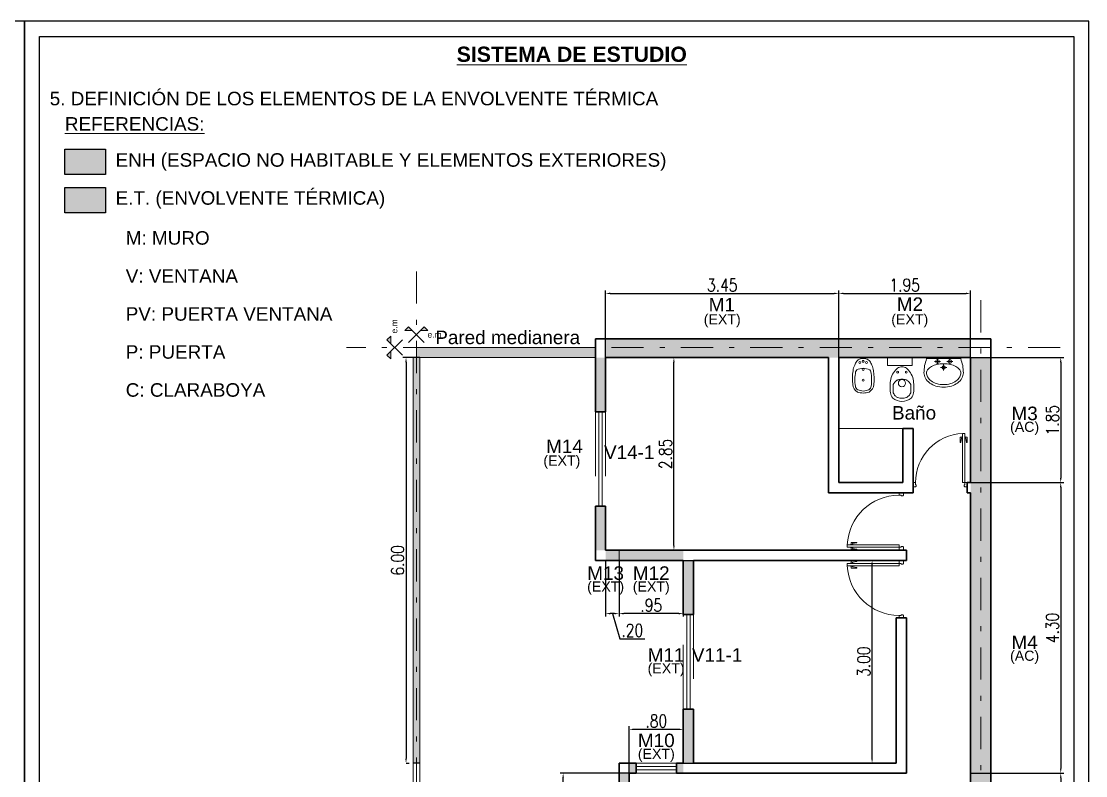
# Model space of a CAD drawing. Header units: millimetres. Extents: x 2761 to 3221, y 1635 to 1962.
# Drawn here: x 2967.72 to 2988.72, y 1876.99 to 1891.87 of the extents above; entities that cross this region are included whole.
import ezdxf
from ezdxf.enums import TextEntityAlignment as Align

# ---------------------------------------------------------------- set-up
doc = ezdxf.new("R2010")
doc.units = ezdxf.units.MM
for name, pattern in [('DASHDOT', [25.4, 12.7, -6.35, 0, -6.35]), ('DASHED', [19.05, 12.7, -6.35]), ('DASHED2', [9.525, 6.35, -3.175])]:
    doc.linetypes.add(name, pattern=pattern)
doc.layers.get('Defpoints').update_dxf_attribs({"lineweight": 5})
for name, color, linetype, lineweight in [('Aberturas', 239, 'Continuous', 18), ('Artefacctos', 249, 'Continuous', 20), ('Cotas', 8, 'Continuous', 15), ('Detalles', 3, 'Continuous', 15), ('Ejes', 3, 'DASHDOT', 13), ('Muros', 6, 'Continuous', 50), ('Muros de la envolvente térmica', 5, 'Continuous', 15), ('Textos', 3, 'Continuous', 9)]:
    doc.layers.add(name, color=color, linetype=linetype, lineweight=lineweight)
doc.layers.add('Espacios No Habitables', color=7, linetype='Continuous', lineweight=15, true_color=0xb4a7d6)
doc.layers.add('No View', color=70, linetype='Continuous', plot=False)
doc.styles.add('cotas', font='romans.shx', dxfattribs={"width": 0.8})
doc.styles.add('ROMANS', font='romans', dxfattribs={"width": 0.8})
doc.styles.get("Standard").update_dxf_attribs({"font": 'arial.ttf'})
doc.dimstyles.new('Esc 1-75', dxfattribs={"dimtxt": 0.25, "dimasz": 0.09, "dimexe": 0.06, "dimexo": 0, "dimgap": 0.04, "dimtad": 1, "dimlfac": 0.75, "dimzin": 4, "dimdsep": 46, "dimtxsty": 'cotas', "dimcen": 2.5, "dimclrd": 7, "dimclre": 7, "dimclrt": 256, "dimaunit": 1, "dimadec": 0, "dimazin": 0, "dimtfac": 1, "dimtmove": 1, "dimatfit": 3, "dimfxl": 0.06, "dimarcsym": 0})
picture_1 = doc.add_image_def('image1.png', size_in_pixel=(356, 237))

# ---------------------------------------------------------------- blocks, each defined once
blk = doc.blocks.new('Rotulo-PRONEV')
at = {"ltscale": 4}
for p, q in [((14.857, 1.299), (8.644, 1.299)), ((14.857, 0.801), (8.644, 0.801))]:
    blk.add_line(p, q, dxfattribs=at)
for points in [[(20.701, 2.099), (0.299, 2.099), (0.299, 29.398), (20.701, 29.398)], [(0.299, 1.797), (5.789, 1.797), (5.789, 0.294), (0.299, 0.294)], [(14.857, 0.296), (8.644, 0.296), (8.644, 1.8), (14.857, 1.8)], [(20.701, 1.8), (15.156, 1.8), (15.156, 0.296), (20.701, 0.296)]]:
    blk.add_lwpolyline(points, close=True, dxfattribs=at)
at = {"layer": 'No View'}
blk.add_line((9.444, 0.801), (9.444, 0.296), dxfattribs=at)
for points in [[(0, 0), (21, 0), (21, 29.7), (0, 29.7)], [(6.088, 1.793), (8.345, 1.793), (8.345, 0.298), (6.088, 0.298)]]:
    blk.add_lwpolyline(points, close=True, dxfattribs=at)
at = {"lineweight": 0, "insert": (0.685, 1.503), "char_height": 0.1803, "width": 5.63699, "attachment_point": 1, "line_spacing_factor": 0.999934}
blk.add_mtext('{\\fArial Narrow|b0|i0|c0|p34;\\H1.66667x;PRONEV\\P\\H0.6x;PROGRAMA DE ETIQUETADO DE VIVIENDAS \\P\\H0.66667x;CURSO DE ETIQUETADORES DE VIVIENDA}', dxfattribs=at)
at = {"lineweight": 0, "line_spacing_factor": 0.999934}
for s, insert, char_height, attachment_point in [('{\\fArial Narrow|b0|i0|c0|p34;PROTOTIPO:}', (8.844, 1.55), 0.1202, 4), ('{\\fArial Narrow|b0|i0|c0|p34;Caso Base}', (9.744, 1.55), 0.1202, 4), ('{\\fArial Narrow|b0|i0|c0|p34;NOMBRE | APELLIDO:}', (15.342, 1.599), 0.1202, 1), ('{\\fArial Narrow|b0|i0|c0|p34;CODIGO PROTOTIPO}:', (8.844, 1.048), 0.1202, 4), ('{\\fArial Narrow|b0|i0|c0|p34;PRT000033767}', (10.344, 1.05), 0.1202, 4), ('{\\fArial Narrow|b0|i0|c0|p34;ALESSANDRO KLEIN VOGT}', (17.929, 1.048), 0.35, 5), ('{\\fArial Narrow|b0|i0|c0|p34;PLANO}:', (8.844, 0.55), 0.1202, 4)]:
    blk.add_mtext(s, dxfattribs=dict(at, insert=insert, char_height=char_height, attachment_point=attachment_point))
image = blk.add_image(picture_1, insert=(6.088, 0.298), size_in_units=(2.257, 1.502))
image.dxf.flags = 7
blk = doc.blocks.new('Bidet')
at = {"color": 0, "linetype": 'ByBlock'}
blk.add_lwpolyline([(0.097, 0.628, -0.262722), (0.176, 0.5, -0.061431), (0.171, 0.274, -0.073837), (0.143, 0.178, -0.02136), (0.11, 0.116, -0.217458), (0.046, 0.075, -0.067695), (0, 0.071, -0.067639), (-0.045, 0.075, -0.190009), (-0.109, 0.116, -0.02136), (-0.143, 0.178, -0.069685), (-0.171, 0.274, -0.061431), (-0.176, 0.5, -0.262722), (-0.097, 0.628, -0.09682), (0, 0.645, -0.096471), (0.097, 0.628)], format="xyb", close=True, dxfattribs=at)
for points in [[(-0.127, 0.29, -0.084724), (-0.132, 0.53, -0.252864), (-0.091, 0.589, -0.103412), (0, 0.612, -0.103412)], [(0.127, 0.29, 0.084724), (0.132, 0.53, 0.252864), (0.091, 0.589, 0.103412), (0.001, 0.612, 0.103412)], [(0, 0.231, -0.087783), (-0.109, 0.258, -0.148188), (-0.127, 0.29, -0.09678)], [(0.001, 0.231, 0.087783), (0.109, 0.258, 0.148188), (0.127, 0.29, 0.09678)]]:
    blk.add_lwpolyline(points, format="xyb", dxfattribs=at)
for centre, radius in [((0, 0.431), 0.0166), ((0, 0.253), 0.0171), ((-0.056, 0.137), 0.0166), ((0, 0.116), 0.0166), ((0.056, 0.137), 0.0166)]:
    blk.add_circle(centre, radius, dxfattribs=at)
blk = doc.blocks.new('Inodoro')
at = {"color": 0, "linetype": 'ByBlock'}
blk.add_lwpolyline([(0, 0.585, 0.193023), (-0.137, 0.535, 0.145572), (-0.172, 0.456, 0.077711), (-0.165, 0.255, 0.087544), (-0.125, 0.161, 0.055228), (-0.065, 0.091, 0.090627), (0, 0.072, 0.091051), (0.065, 0.091, 0.055228), (0.126, 0.161, 0.087544), (0.165, 0.255, 0.077711), (0.172, 0.456, 0.145572), (0.137, 0.535, 0.193023), (0, 0.585, 61.25604)], format="xyb", close=True, dxfattribs=at)
for points in [[(-0.015, 0.536), (-0.033, 0.535, 0.028747), (-0.061, 0.527, 0.052421), (-0.075, 0.521, 0.050041), (-0.092, 0.508, 0.040538), (-0.109, 0.49, 0.036304), (-0.125, 0.468, 0.08346), (-0.129, 0.457, 0.024812), (-0.13, 0.446, 0.009631), (-0.132, 0.42, 0.014344), (-0.133, 0.411, 0.009208), (-0.132, 0.396)], [(0.015, 0.536), (0.033, 0.535, -0.028747), (0.061, 0.527, -0.052421), (0.075, 0.521, -0.050041), (0.092, 0.508, -0.040538), (0.109, 0.49, -0.036304), (0.124, 0.468, -0.08346), (0.129, 0.457, -0.024812), (0.13, 0.446, -0.009631), (0.132, 0.42, -0.014344), (0.132, 0.411, -0.009208), (0.132, 0.396)], [(-0.015, 0.256), (-0.033, 0.258, -0.028747), (-0.061, 0.265, -0.052421), (-0.075, 0.272, -0.050041), (-0.092, 0.284, -0.040538), (-0.109, 0.303, -0.036304), (-0.125, 0.325, -0.08346), (-0.129, 0.336, -0.024812), (-0.13, 0.346, -0.009631), (-0.132, 0.373, -0.014344), (-0.133, 0.382, -0.009208), (-0.132, 0.396)], [(0.015, 0.256), (0.033, 0.258, 0.028747), (0.061, 0.265, 0.052421), (0.075, 0.272, 0.050041), (0.092, 0.284, 0.040538), (0.109, 0.303, 0.036304), (0.124, 0.325, 0.08346), (0.129, 0.336, 0.024812), (0.13, 0.346, 0.009631), (0.132, 0.373, 0.014344), (0.132, 0.382, 0.009208), (0.132, 0.396)]]:
    blk.add_lwpolyline(points, format="xyb", dxfattribs=at)
for points in [[(-0.015, 0.536), (0, 0.536)], [(0.015, 0.536), (0, 0.536)], [(-0.015, 0.256), (0, 0.256)], [(0.015, 0.256), (0, 0.256)]]:
    blk.add_lwpolyline(points, dxfattribs=at)
for centre, radius in [((0, 0.314), 0.0535), ((-0.064, 0.152), 0.0141), ((0.064, 0.152), 0.0141)]:
    blk.add_circle(centre, radius, dxfattribs=at)
at = {"color": 0, "linetype": 'ByBlock', "style": 'ROMANS', "flags": 1}
blk.add_attdef('NOMENCLATURA', text='', height=0.08, dxfattribs=at).set_placement((0.017, 0.438), align=Align.MIDDLE)
blk = doc.blocks.new('Lav1')
at = {"color": 0, "linetype": 'ByBlock'}
for p, q in [((-0.098, 0.005), (-0.098, -0.092)), ((0.098, 0.005), (0.098, -0.092)), ((-0.146, -0.044), (-0.049, -0.044)), ((-0.048, -0.14), (0.048, -0.14)), ((0, -0.092), (0, -0.189)), ((0.049, -0.044), (0.146, -0.044))]:
    blk.add_line(p, q, dxfattribs=at)
for points in [[(0.268, 0, -0.093113), (0.31, -0.225, -0.130379), (0.288, -0.307, -0.106492), (0.219, -0.384, -0.084146), (0.123, -0.432, -0.073141), (0, -0.45, -0.073141), (-0.123, -0.432, -0.084146), (-0.219, -0.384, -0.106492), (-0.288, -0.307, -0.130379), (-0.31, -0.225, -0.093113), (-0.268, 0)], [(-0.27, -0.225, -0.165741), (-0.253, -0.175, -0.105633), (-0.191, -0.122, -0.068595), (-0.109, -0.092, -0.054776), (0, -0.08, -0.054776), (0.109, -0.092, -0.068595), (0.191, -0.122, -0.105633), (0.253, -0.175, -0.165741), (0.27, -0.225, -0.130379), (0.253, -0.287, -0.106492), (0.196, -0.352, -0.084146), (0.111, -0.394, -0.073141), (0, -0.41, -0.073141), (-0.111, -0.394, -0.084146), (-0.196, -0.352, -0.106492), (-0.253, -0.287, -0.130379)]]:
    blk.add_lwpolyline(points, format="xyb", close=True, dxfattribs=at)
for centre, radius in [((-0.098, -0.044), 0.03), ((0, -0.14), 0.028), ((0, -0.14), 0.014), ((0.098, -0.044), 0.03)]:
    blk.add_circle(centre, radius, dxfattribs=at)
blk = doc.blocks.new('P82i')
at = {"color": 0, "linetype": 'ByBlock'}
for points in [[(0.076, 0.89), (0.041, 0.89), (0.041, 0.07), (0.076, 0.07)], [(0, 0.07), (0.041, 0.07), (0.041, 0.035), (0.051, 0.035), (0.051, 0.01), (0.041, 0), (0, 0)], [(0.9, 0), (0.861, 0), (0.851, 0.01), (0.851, 0.035), (0.861, 0.035), (0.861, 0.07), (0.9, 0.07)]]:
    blk.add_lwpolyline(points, close=True, dxfattribs=at)
for points in [[(0.036, 0.828), (0.011, 0.828, 0.414214), (0.001, 0.818), (0.001, 0.738), (0.011, 0.738), (0.021, 0.808), (0.036, 0.808)], [(0.081, 0.828), (0.106, 0.828, -0.414214), (0.116, 0.818), (0.116, 0.738), (0.106, 0.738), (0.096, 0.808), (0.081, 0.808)]]:
    blk.add_lwpolyline(points, format="xyb", dxfattribs=at)
for points in [[(0.041, 0.798), (0.036, 0.798), (0.036, 0.838), (0.041, 0.838)], [(0.076, 0.838), (0.081, 0.838), (0.081, 0.798), (0.076, 0.798)]]:
    blk.add_lwpolyline(points, dxfattribs=at)
blk.add_arc((0.041, 0.07), 0.82, 360, 87.5537, dxfattribs=at)
blk = doc.blocks.new('*D209')
at = {"layer": 'Cotas', "color": 7, "lineweight": -2, "transparency": 16777216}
for p, q in [((2986.45, 1885.235), (2988.289, 1885.235)), ((2988.229, 1885.145), (2988.229, 1882.858)), ((2986.45, 1882.768), (2988.289, 1882.768))]:
    blk.add_line(p, q, dxfattribs=at)
at = {"layer": 'Cotas', "color": 7, "transparency": 16777216}
for points in [[(2988.214, 1885.145), (2988.244, 1885.145), (2988.229, 1885.235)], [(2988.214, 1882.858), (2988.244, 1882.858), (2988.229, 1882.768)]]:
    blk.add_solid(points, dxfattribs=at)
at = {"layer": 'Defpoints', "color": 0, "transparency": 16777216}
for p in [(2986.45, 1885.235), (2986.45, 1882.768), (2988.229, 1882.768)]:
    blk.add_point(p, dxfattribs=at)
at = {"layer": 'Cotas', "transparency": 16777216, "insert": (2988.064, 1884.001), "char_height": 0.25, "attachment_point": 5, "rotation": 90, "style": 'cotas'}
blk.add_mtext('1.85', dxfattribs=at)
blk = doc.blocks.new('*D210')
at = {"layer": 'Cotas', "color": 7, "lineweight": -2, "transparency": 16777216}
for p, q in [((2986.45, 1882.768), (2988.289, 1882.768)), ((2988.229, 1882.678), (2988.229, 1877.125)), ((2986.45, 1877.035), (2988.289, 1877.035))]:
    blk.add_line(p, q, dxfattribs=at)
at = {"layer": 'Cotas', "color": 7, "transparency": 16777216}
for points in [[(2988.214, 1882.678), (2988.244, 1882.678), (2988.229, 1882.768)], [(2988.214, 1877.125), (2988.244, 1877.125), (2988.229, 1877.035)]]:
    blk.add_solid(points, dxfattribs=at)
at = {"layer": 'Defpoints', "color": 0, "transparency": 16777216}
for p in [(2986.45, 1882.768), (2986.45, 1877.035), (2988.229, 1877.035)]:
    blk.add_point(p, dxfattribs=at)
at = {"layer": 'Cotas', "transparency": 16777216, "insert": (2988.064, 1879.901), "char_height": 0.25, "attachment_point": 5, "rotation": 90, "style": 'cotas'}
blk.add_mtext('4.30', dxfattribs=at)
blk = doc.blocks.new('*D211')
at = {"layer": 'Cotas', "color": 7, "lineweight": -2, "transparency": 16777216}
for p, q in [((2986.45, 1877.035), (2988.289, 1877.035)), ((2988.229, 1876.945), (2988.229, 1870.832)), ((2986.45, 1870.742), (2988.289, 1870.742))]:
    blk.add_line(p, q, dxfattribs=at)
at = {"layer": 'Cotas', "color": 7, "transparency": 16777216}
for points in [[(2988.214, 1876.945), (2988.244, 1876.945), (2988.229, 1877.035)], [(2988.214, 1870.832), (2988.244, 1870.832), (2988.229, 1870.742)]]:
    blk.add_solid(points, dxfattribs=at)
at = {"layer": 'Defpoints', "color": 0, "transparency": 16777216}
for p in [(2986.45, 1877.035), (2986.45, 1870.742), (2988.229, 1870.742)]:
    blk.add_point(p, dxfattribs=at)
at = {"layer": 'Cotas', "transparency": 16777216, "insert": (2988.064, 1873.888), "char_height": 0.25, "attachment_point": 5, "rotation": 90, "style": 'cotas'}
blk.add_mtext('4.72', dxfattribs=at)
blk = doc.blocks.new('*D206')
at = {"layer": 'Cotas', "color": 7, "lineweight": -2, "transparency": 16777216}
for p, q in [((2979.716, 1877.035), (2978.352, 1877.035)), ((2978.412, 1870.832), (2978.412, 1876.945)), ((2979.516, 1870.742), (2978.352, 1870.742))]:
    blk.add_line(p, q, dxfattribs=at)
at = {"layer": 'Cotas', "color": 7, "transparency": 16777216}
for points in [[(2978.397, 1876.945), (2978.427, 1876.945), (2978.412, 1877.035)], [(2978.397, 1870.832), (2978.427, 1870.832), (2978.412, 1870.742)]]:
    blk.add_solid(points, dxfattribs=at)
at = {"layer": 'Defpoints', "color": 0, "transparency": 16777216}
for p in [(2978.412, 1877.035), (2979.716, 1877.035), (2979.516, 1870.742)]:
    blk.add_point(p, dxfattribs=at)
at = {"layer": 'Cotas', "transparency": 16777216, "insert": (2978.247, 1873.888), "char_height": 0.25, "attachment_point": 5, "rotation": 90, "style": 'cotas'}
blk.add_mtext('4.72', dxfattribs=at)
blk = doc.blocks.new('*D207')
at = {"layer": 'Cotas', "color": 7, "lineweight": -2, "transparency": 16777216}
for p, q in [((2979.716, 1877.035), (2979.716, 1877.96)), ((2980.693, 1877.9), (2979.806, 1877.9)), ((2980.783, 1877.235), (2980.783, 1877.96))]:
    blk.add_line(p, q, dxfattribs=at)
at = {"layer": 'Cotas', "color": 7, "transparency": 16777216}
for points in [[(2979.806, 1877.915), (2979.806, 1877.885), (2979.716, 1877.9)], [(2980.693, 1877.915), (2980.693, 1877.885), (2980.783, 1877.9)]]:
    blk.add_solid(points, dxfattribs=at)
at = {"layer": 'Defpoints', "color": 0, "transparency": 16777216}
for p in [(2979.716, 1877.9), (2980.783, 1877.235), (2979.716, 1877.035)]:
    blk.add_point(p, dxfattribs=at)
at = {"layer": 'Cotas', "transparency": 16777216, "insert": (2980.25, 1878.065), "char_height": 0.25, "attachment_point": 5, "style": 'cotas'}
blk.add_mtext('.80', dxfattribs=at)
blk = doc.blocks.new('*D208')
at = {"layer": 'Cotas', "color": 7, "lineweight": -2, "transparency": 16777216}
for p, q in [((2980.783, 1881.235), (2984.567, 1881.235)), ((2984.507, 1877.325), (2984.507, 1881.145)), ((2980.783, 1877.235), (2984.567, 1877.235))]:
    blk.add_line(p, q, dxfattribs=at)
at = {"layer": 'Cotas', "color": 7, "transparency": 16777216}
for points in [[(2984.492, 1881.145), (2984.522, 1881.145), (2984.507, 1881.235)], [(2984.492, 1877.325), (2984.522, 1877.325), (2984.507, 1877.235)]]:
    blk.add_solid(points, dxfattribs=at)
at = {"layer": 'Defpoints', "color": 0, "transparency": 16777216}
for p in [(2980.783, 1881.235), (2984.507, 1881.235), (2980.783, 1877.235)]:
    blk.add_point(p, dxfattribs=at)
at = {"layer": 'Cotas', "transparency": 16777216, "insert": (2984.342, 1879.235), "char_height": 0.25, "attachment_point": 5, "rotation": 90, "style": 'cotas'}
blk.add_mtext('3.00', dxfattribs=at)
blk = doc.blocks.new('*D212')
at = {"layer": 'Cotas', "color": 7, "lineweight": -2, "transparency": 16777216}
for p, q in [((2979.516, 1881.235), (2979.516, 1880.124)), ((2980.783, 1881.235), (2980.783, 1880.124)), ((2980.693, 1880.184), (2979.606, 1880.184))]:
    blk.add_line(p, q, dxfattribs=at)
at = {"layer": 'Cotas', "color": 7, "transparency": 16777216}
for points in [[(2979.606, 1880.199), (2979.606, 1880.169), (2979.516, 1880.184)], [(2980.693, 1880.199), (2980.693, 1880.169), (2980.783, 1880.184)]]:
    blk.add_solid(points, dxfattribs=at)
at = {"layer": 'Defpoints', "color": 0, "transparency": 16777216}
for p in [(2979.516, 1881.235), (2980.783, 1881.235), (2979.516, 1880.184)]:
    blk.add_point(p, dxfattribs=at)
at = {"layer": 'Cotas', "transparency": 16777216, "insert": (2980.15, 1880.349), "char_height": 0.25, "attachment_point": 5, "style": 'cotas'}
blk.add_mtext('.95', dxfattribs=at)
blk = doc.blocks.new('*D213')
at = {"layer": 'Cotas', "color": 7, "lineweight": -2, "transparency": 16777216}
for p, q in [((2979.25, 1881.235), (2979.25, 1880.124)), ((2979.516, 1881.235), (2979.516, 1880.124)), ((2979.426, 1880.184), (2979.34, 1880.184)), ((2979.383, 1880.184), (2979.532, 1879.689)), ((2979.532, 1879.689), (2980.021, 1879.689))]:
    blk.add_line(p, q, dxfattribs=at)
at = {"layer": 'Cotas', "color": 7, "transparency": 16777216}
for points in [[(2979.34, 1880.199), (2979.34, 1880.169), (2979.25, 1880.184)], [(2979.426, 1880.199), (2979.426, 1880.169), (2979.516, 1880.184)]]:
    blk.add_solid(points, dxfattribs=at)
at = {"layer": 'Defpoints', "color": 0, "transparency": 16777216}
for p in [(2979.25, 1881.235), (2979.516, 1881.235), (2979.25, 1880.184)]:
    blk.add_point(p, dxfattribs=at)
at = {"layer": 'Cotas', "transparency": 16777216, "insert": (2979.776, 1879.854), "char_height": 0.25, "attachment_point": 5, "style": 'cotas'}
blk.add_mtext('.20', dxfattribs=at)
blk = doc.blocks.new('*D214')
at = {"layer": 'Cotas', "color": 7, "lineweight": -2, "transparency": 16777216}
for p, q in [((2979.25, 1885.235), (2980.657, 1885.235)), ((2980.597, 1881.525), (2980.597, 1885.145)), ((2979.25, 1881.435), (2980.657, 1881.435))]:
    blk.add_line(p, q, dxfattribs=at)
at = {"layer": 'Cotas', "color": 7, "transparency": 16777216}
for points in [[(2980.582, 1885.145), (2980.612, 1885.145), (2980.597, 1885.235)], [(2980.582, 1881.525), (2980.612, 1881.525), (2980.597, 1881.435)]]:
    blk.add_solid(points, dxfattribs=at)
at = {"layer": 'Defpoints', "color": 0, "transparency": 16777216}
for p in [(2979.25, 1885.235), (2980.597, 1885.235), (2979.25, 1881.435)]:
    blk.add_point(p, dxfattribs=at)
at = {"layer": 'Cotas', "transparency": 16777216, "insert": (2980.432, 1883.335), "char_height": 0.25, "attachment_point": 5, "rotation": 90, "style": 'cotas'}
blk.add_mtext('2.85', dxfattribs=at)
blk = doc.blocks.new('*D215')
at = {"layer": 'Cotas', "color": 7, "lineweight": -2, "transparency": 16777216}
for p, q in [((2975.45, 1885.235), (2975.252, 1885.235)), ((2975.312, 1885.145), (2975.312, 1877.325)), ((2975.312, 1877.235), (2975.372, 1877.235))]:
    blk.add_line(p, q, dxfattribs=at)
at = {"layer": 'Cotas', "color": 7, "transparency": 16777216}
for points in [[(2975.297, 1885.145), (2975.327, 1885.145), (2975.312, 1885.235)], [(2975.297, 1877.325), (2975.327, 1877.325), (2975.312, 1877.235)]]:
    blk.add_solid(points, dxfattribs=at)
at = {"layer": 'Defpoints', "color": 0, "transparency": 16777216}
for p in [(2975.45, 1885.235), (2975.312, 1877.235), (2975.312, 1877.235)]:
    blk.add_point(p, dxfattribs=at)
at = {"layer": 'Cotas', "transparency": 16777216, "insert": (2975.147, 1881.235), "char_height": 0.25, "attachment_point": 5, "rotation": 90, "style": 'cotas'}
blk.add_mtext('6.00', dxfattribs=at)
blk = doc.blocks.new('*D216')
at = {"layer": 'Cotas', "color": 7, "lineweight": -2, "transparency": 16777216}
for p, q in [((2983.85, 1885.235), (2983.85, 1886.562)), ((2983.94, 1886.502), (2986.36, 1886.502)), ((2986.45, 1885.235), (2986.45, 1886.562))]:
    blk.add_line(p, q, dxfattribs=at)
at = {"layer": 'Cotas', "color": 7, "transparency": 16777216}
for points in [[(2983.94, 1886.517), (2983.94, 1886.487), (2983.85, 1886.502)], [(2986.36, 1886.517), (2986.36, 1886.487), (2986.45, 1886.502)]]:
    blk.add_solid(points, dxfattribs=at)
at = {"layer": 'Defpoints', "color": 0, "transparency": 16777216}
for p in [(2986.45, 1886.502), (2983.85, 1885.235), (2986.45, 1885.235)]:
    blk.add_point(p, dxfattribs=at)
at = {"layer": 'Cotas', "transparency": 16777216, "insert": (2985.15, 1886.667), "char_height": 0.25, "attachment_point": 5, "style": 'cotas'}
blk.add_mtext('1.95', dxfattribs=at)
blk = doc.blocks.new('*D318')
at = {"layer": 'Cotas', "color": 7, "lineweight": -2, "transparency": 16777216}
for p, q in [((2979.25, 1885.235), (2979.25, 1886.562)), ((2979.34, 1886.502), (2983.76, 1886.502)), ((2983.85, 1885.235), (2983.85, 1886.562))]:
    blk.add_line(p, q, dxfattribs=at)
at = {"layer": 'Cotas', "color": 7, "transparency": 16777216}
for points in [[(2979.34, 1886.517), (2979.34, 1886.487), (2979.25, 1886.502)], [(2983.76, 1886.517), (2983.76, 1886.487), (2983.85, 1886.502)]]:
    blk.add_solid(points, dxfattribs=at)
at = {"layer": 'Defpoints', "color": 0, "transparency": 16777216}
for p in [(2983.85, 1886.502), (2979.25, 1885.235), (2983.85, 1885.235)]:
    blk.add_point(p, dxfattribs=at)
at = {"layer": 'Cotas', "transparency": 16777216, "insert": (2981.55, 1886.667), "char_height": 0.25, "attachment_point": 5, "style": 'cotas'}
blk.add_mtext('3.45', dxfattribs=at)

msp = doc.modelspace()

# ---------------------------------------------------------------- hatches: boundary and pattern name
at = {"layer": 'Espacios No Habitables', "transparency": 33554559}
h = msp.add_hatch(color=256, dxfattribs=at)
h.dxf.hatch_style = 1
h.paths.add_polyline_path([(2969.382, 1888.845), (2969.382, 1889.345), (2968.582, 1889.345), (2968.582, 1888.845)])
h = msp.add_hatch(color=256, dxfattribs=at)
h.dxf.hatch_style = 1
h.paths.add_polyline_path([(2975.583, 1885.235), (2975.45, 1885.235), (2975.45, 1877.235), (2975.583, 1877.235)])
h.paths.add_polyline_path([(2979.516, 1870.74), (2975.917, 1870.742), (2975.916, 1870.742), (2975.916, 1870.343), (2979.516, 1870.342)])
h.paths.add_polyline_path([(2979.05, 1885.435), (2975.516, 1885.435), (2975.516, 1885.235), (2979.05, 1885.235)])
h.paths.add_polyline_path([(2975.916, 1870.742), (2975.516, 1870.742), (2975.516, 1870.342), (2975.916, 1870.342)])
h.paths.add_polyline_path([(2975.516, 1870.742), (2975.316, 1870.742), (2975.316, 1870.342), (2975.516, 1870.342)])
at = {"layer": 'Muros de la envolvente térmica'}
h = msp.add_hatch(color=256, dxfattribs=at)
h.dxf.hatch_style = 1
h.paths.add_polyline_path([(2968.582, 1888.595), (2968.582, 1888.095), (2969.382, 1888.095), (2969.382, 1888.595)])
at = {"layer": 'Muros de la envolvente térmica', "lineweight": 20}
h = msp.add_hatch(color=256, dxfattribs=at)
h.dxf.hatch_style = 1
h.paths.add_polyline_path([(2979.25, 1885.235), (2979.05, 1885.235), (2979.05, 1884.168), (2979.25, 1884.168)])
h.paths.add_polyline_path([(2986.45, 1885.607), (2979.25, 1885.607), (2979.25, 1885.235), (2983.65, 1885.235), (2983.85, 1885.235), (2986.45, 1885.235)])
h.paths.add_polyline_path([(2986.85, 1885.235), (2986.45, 1885.235), (2986.45, 1882.768), (2986.45, 1882.568), (2986.45, 1875.475), (2986.45, 1875.275), (2986.45, 1870.742), (2986.85, 1870.742)])
h.paths.add_polyline_path([(2986.45, 1870.742), (2984.983, 1870.742), (2984.983, 1870.542), (2986.45, 1870.542)])
h.paths.add_polyline_path([(2984.516, 1870.742), (2984.45, 1870.742), (2984.25, 1870.742), (2984.183, 1870.742), (2984.183, 1870.542), (2984.516, 1870.542)])
h.paths.add_polyline_path([(2982.983, 1870.742), (2979.716, 1870.742), (2979.716, 1870.342), (2980.316, 1870.342), (2980.316, 1870.542), (2982.983, 1870.542)])
h.paths.add_polyline_path([(2979.716, 1874.168), (2979.516, 1874.168), (2979.516, 1870.742), (2979.716, 1870.742)])
h.paths.add_polyline_path([(2979.716, 1877.035), (2979.516, 1877.035), (2979.516, 1876.168), (2979.716, 1876.168)])
h.paths.add_polyline_path([(2979.85, 1877.235), (2979.716, 1877.235), (2979.716, 1877.035), (2979.85, 1877.035)])
h.paths.add_polyline_path([(2980.783, 1877.235), (2980.65, 1877.235), (2980.65, 1877.035), (2980.783, 1877.035)])
h.paths.add_polyline_path([(2980.983, 1878.301), (2980.783, 1878.301), (2980.783, 1877.235), (2980.983, 1877.235)])
h.paths.add_polyline_path([(2980.983, 1881.235), (2980.783, 1881.235), (2980.783, 1880.168), (2980.983, 1880.168)])
h.paths.add_polyline_path([(2980.783, 1881.435), (2979.25, 1881.435), (2979.25, 1881.235), (2980.783, 1881.235)])
h.paths.add_polyline_path([(2979.25, 1882.301), (2979.05, 1882.301), (2979.05, 1881.435), (2979.25, 1881.435)])
at = {"layer": 'Textos', "true_color": 0xc7c8ca}
h = msp.add_hatch(color=9, dxfattribs=at)
h.paths.add_polyline_path([(2975.363, 1885.841), (2975.291, 1885.768), (2975.436, 1885.768)])
h.paths.add_polyline_path([(2975.67, 1885.841), (2975.597, 1885.768), (2975.741, 1885.768)])
h = msp.add_hatch(color=9, dxfattribs=at)
h.paths.add_polyline_path([(2974.936, 1885.281), (2975.01, 1885.209), (2975.01, 1885.355)])
h.paths.add_polyline_path([(2974.936, 1885.588), (2975.01, 1885.515), (2975.01, 1885.66)])

# ---------------------------------------------------------------- linework, layer by layer
at = {"layer": 'Aberturas', "color": 9, "true_color": 0xc7c8ca}
for p, q in [((2979.116, 1884.168), (2979.116, 1882.301)), ((2979.183, 1884.168), (2979.183, 1882.301)), ((2980.85, 1880.168), (2980.85, 1878.301)), ((2980.916, 1880.168), (2980.916, 1878.301)), ((2980.65, 1877.168), (2979.85, 1877.168)), ((2980.65, 1877.101), (2979.85, 1877.101))]:
    msp.add_line(p, q, dxfattribs=at)
at = {"layer": 'Artefacctos', "color": 9, "lineweight": 20, "true_color": 0xc7c8ca}
msp.add_line((2985.116, 1883.835), (2983.85, 1883.835), dxfattribs=at)
msp.add_lwpolyline([(2984.808, 1885.235), (2985.298, 1885.235), (2985.298, 1885.079), (2984.808, 1885.079)], close=True, dxfattribs=at)
at = {"layer": 'Detalles', "color": 9, "lineweight": 20, "true_color": 0xc7c8ca}
for p, q in [((2975.45, 1885.235), (2975.45, 1870.742)), ((2975.583, 1885.235), (2975.583, 1870.742))]:
    msp.add_line(p, q, dxfattribs=at)
at = {"layer": 'Ejes', "color": 9, "ltscale": 0.05, "true_color": 0xc7c8ca}
for p, q in [((2975.516, 1886.935), (2975.516, 1869.324)), ((2988.219, 1885.435), (2974.137, 1885.435))]:
    msp.add_line(p, q, dxfattribs=at)
at = {"layer": 'Ejes', "color": 0, "ltscale": 0.05}
msp.add_line((2986.65, 1886.367), (2986.65, 1868.905), dxfattribs=at)
at = {"layer": 'Ejes', "color": 18, "linetype": 'DASHED', "ltscale": 0.05, "true_color": 0x000000}
for p, q in [((2986.45, 1882.768), (2986.85, 1882.768)), ((2979.516, 1881.235), (2979.516, 1881.435)), ((2986.45, 1877.035), (2986.85, 1877.035))]:
    msp.add_line(p, q, dxfattribs=at)
at = {"layer": 'Muros', "color": 9, "lineweight": 35, "true_color": 0xc7c8ca}
for p, q in [((2986.85, 1885.607), (2979.05, 1885.607)), ((2979.05, 1885.607), (2979.05, 1884.168)), ((2986.85, 1885.607), (2986.85, 1870.542)), ((2983.65, 1885.235), (2979.25, 1885.235)), ((2979.25, 1884.168), (2979.25, 1885.235)), ((2983.65, 1885.235), (2983.65, 1882.568)), ((2986.45, 1885.235), (2983.85, 1885.235)), ((2983.85, 1885.235), (2983.85, 1882.768)), ((2986.45, 1885.235), (2986.45, 1882.768)), ((2979.05, 1884.168), (2979.25, 1884.168)), ((2985.116, 1882.768), (2985.116, 1883.835)), ((2985.116, 1883.835), (2985.316, 1883.835)), ((2985.316, 1882.568), (2985.316, 1883.835)), ((2983.85, 1882.768), (2985.116, 1882.768)), ((2986.383, 1882.768), (2986.383, 1882.568)), ((2986.383, 1882.768), (2986.45, 1882.768)), ((2983.65, 1882.568), (2985.316, 1882.568)), ((2986.383, 1882.568), (2986.45, 1882.568)), ((2986.45, 1882.568), (2986.45, 1875.475)), ((2979.05, 1882.301), (2979.05, 1881.235)), ((2979.05, 1882.301), (2979.25, 1882.301)), ((2979.25, 1882.301), (2979.25, 1881.435)), ((2979.25, 1881.435), (2985.183, 1881.435)), ((2985.183, 1881.435), (2985.183, 1881.235)), ((2979.05, 1881.235), (2980.783, 1881.235)), ((2980.783, 1881.235), (2980.783, 1880.168)), ((2980.983, 1881.235), (2980.983, 1880.168)), ((2980.983, 1881.235), (2985.183, 1881.235)), ((2980.783, 1880.168), (2980.983, 1880.168)), ((2984.983, 1880.101), (2984.983, 1877.235)), ((2984.983, 1880.101), (2985.183, 1880.101)), ((2985.183, 1880.101), (2985.183, 1877.035)), ((2980.783, 1878.301), (2980.783, 1877.235)), ((2980.783, 1878.301), (2980.983, 1878.301)), ((2980.983, 1878.301), (2980.983, 1877.235)), ((2979.516, 1877.235), (2979.516, 1876.168)), ((2979.85, 1877.235), (2979.516, 1877.235)), ((2979.85, 1877.235), (2979.85, 1877.035)), ((2980.783, 1877.235), (2980.65, 1877.235)), ((2980.65, 1877.235), (2980.65, 1877.035)), ((2984.983, 1877.235), (2980.983, 1877.235)), ((2979.716, 1877.035), (2979.716, 1876.168)), ((2979.85, 1877.035), (2979.716, 1877.035)), ((2985.183, 1877.035), (2980.65, 1877.035))]:
    msp.add_line(p, q, dxfattribs=at)
at = {"layer": 'Muros', "color": 9, "lineweight": 20, "true_color": 0xc7c8ca}
for p, q in [((2979.05, 1885.435), (2975.516, 1885.435)), ((2975.516, 1885.435), (2975.516, 1885.235)), ((2979.05, 1885.235), (2975.516, 1885.235))]:
    msp.add_line(p, q, dxfattribs=at)
at = {"layer": 'Muros de la envolvente térmica', "linetype": 'DASHED2', "lineweight": 20, "ltscale": 0.2}
for p, q in [((2979.05, 1884.168), (2979.05, 1882.301)), ((2979.25, 1884.168), (2979.25, 1882.301)), ((2980.783, 1878.301), (2980.783, 1880.168)), ((2980.983, 1880.168), (2980.983, 1878.301)), ((2980.65, 1877.235), (2979.85, 1877.235)), ((2979.85, 1877.035), (2980.65, 1877.035))]:
    msp.add_line(p, q, dxfattribs=at)
at = {"layer": 'No View'}
for p, q in [((2983.85, 1885.235), (2983.85, 1885.607)), ((2975.583, 1885.235), (2975.45, 1885.235)), ((2975.583, 1877.235), (2975.45, 1877.235))]:
    msp.add_line(p, q, dxfattribs=at)
for points in [[(2968.582, 1889.345), (2969.382, 1889.345), (2969.382, 1888.845), (2968.582, 1888.845)], [(2968.582, 1888.595), (2969.382, 1888.595), (2969.382, 1888.095), (2968.582, 1888.095)]]:
    msp.add_lwpolyline(points, close=True, dxfattribs=at)
at = {"layer": 'Textos', "color": 9, "true_color": 0xc7c8ca}
for p, q in [((2975.363, 1885.841), (2975.291, 1885.768)), ((2975.363, 1885.841), (2975.67, 1885.534)), ((2975.363, 1885.534), (2975.67, 1885.841)), ((2975.67, 1885.841), (2975.741, 1885.768)), ((2974.936, 1885.588), (2975.01, 1885.66)), ((2975.01, 1885.66), (2975.01, 1885.515)), ((2975.436, 1885.768), (2975.291, 1885.768)), ((2975.741, 1885.768), (2975.597, 1885.768)), ((2974.936, 1885.281), (2975.243, 1885.588)), ((2975.243, 1885.281), (2974.936, 1885.588)), ((2974.936, 1885.281), (2975.01, 1885.209)), ((2975.01, 1885.355), (2975.01, 1885.209))]:
    msp.add_line(p, q, dxfattribs=at)

# ---------------------------------------------------------------- block references
for p in [(2946.783, 1862.171), (2967.783, 1862.171)]:
    msp.add_blockref('Rotulo-PRONEV', p)
at = {"layer": 'Aberturas', "color": 9, "true_color": 0xc7c8ca, "xscale": -1.185155555554814, "yscale": 1.185155555554814, "zscale": 1.185155555554814}
msp.add_blockref('P82i', (2986.383, 1882.685), dxfattribs=at)
at = {"layer": 'Aberturas', "color": 9, "true_color": 0xc7c8ca, "yscale": 1.247838579461695, "zscale": 1.247838579461695}
for p, xscale, rotation in [((2985.127, 1881.445), 1.247838579461695, 90.00000000000004), ((2985.127, 1881.224), -1.247838579461695, 90)]:
    msp.add_blockref('P82i', p, dxfattribs=dict(at, xscale=xscale, rotation=rotation))
at = {"layer": 'Artefacctos', "color": 9, "lineweight": 20, "true_color": 0xc7c8ca, "rotation": 180}
for name, p, xscale, yscale, zscale in [('Bidet', (2984.333, 1885.299), 1.182406785872314, 1.182406785872314, 1.182406785872314), ('Inodoro', (2985.097, 1885.15), 1.3333, 1.3333, 1.3333)]:
    msp.add_blockref(name, p, dxfattribs=dict(at, xscale=xscale, yscale=yscale, zscale=zscale))
at = {"layer": 'Artefacctos', "color": 9, "lineweight": 20, "true_color": 0xc7c8ca, "xscale": -1.252318233125076, "yscale": 1.252318233125076, "zscale": 1.252318233125076}
msp.add_blockref('Lav1', (2985.919, 1885.215), dxfattribs=at)

# ---------------------------------------------------------------- texts
at = {"layer": 'Textos', "color": 7, "lineweight": 20}
for s, height, p in [('M1', 0.2667, (2981.542, 1886.147)), ('M2', 0.2667, (2985.254, 1886.156)), ('(EXT)', 0.2, (2981.55, 1885.892)), ('(EXT)', 0.2, (2985.25, 1885.892)), ('Pared medianera', 0.26666, (2977.318, 1885.501)), ('M3', 0.2667, (2987.516, 1884.001)), ('(AC)', 0.2, (2987.516, 1883.77)), ('M14', 0.2667, (2978.437, 1883.35)), ('V14-1', 0.2667, (2979.716, 1883.235)), ('(EXT)', 0.2, (2978.386, 1883.104)), ('M13', 0.2667, (2979.25, 1880.85)), ('M12', 0.2667, (2980.15, 1880.85)), ('(EXT)', 0.2, (2979.25, 1880.619)), ('(EXT)', 0.2, (2980.15, 1880.619)), ('M4', 0.2667, (2987.516, 1879.484)), ('M11', 0.2667, (2980.443, 1879.235)), ('V11-1', 0.2667, (2981.45, 1879.235)), ('(AC)', 0.2, (2987.516, 1879.253)), ('(EXT)', 0.2, (2980.443, 1879.004)), ('M10', 0.2667, (2980.25, 1877.549)), ('(EXT)', 0.2, (2980.25, 1877.318))]:
    msp.add_text(s, height=height, dxfattribs=at).set_placement(p, align=Align.CENTER)
at = {"layer": 'Textos', "color": 9, "true_color": 0xc7c8ca}
msp.add_text('e.m', height=0.12, rotation=90, dxfattribs=at).set_placement((2975.14, 1885.712))
msp.add_text('e.m', height=0.12, dxfattribs=at).set_placement((2975.736, 1885.629))
at = {"layer": 'Textos', "color": 7, "lineweight": 20}
msp.add_text('Baño', height=0.2667, dxfattribs=at).set_placement((2984.9, 1884.013))
at = {"layer": 'Textos', "color": 7, "width": 13.77599}
for s, insert, char_height, attachment_point in [('{\\fArial|b1|i0|c0|p34;\\LSISTEMA DE ESTUDIO}', (2978.582, 1891.219), 0.3, 5), ('5. DEFINICIÓN DE LOS ELEMENTOS DE LA ENVOLVENTE TÉRMICA', (2968.282, 1890.345), 0.2667, 4), ('{\\LREFERENCIAS:}', (2968.582, 1889.845), 0.2667, 4), ('ENH (ESPACIO NO HABITABLE Y ELEMENTOS EXTERIORES)', (2969.582, 1889.095), 0.2667, 4), ('E.T. (ENVOLVENTE TÉRMICA)', (2969.582, 1888.345), 0.2667, 4), ('M: MURO', (2969.782, 1887.595), 0.2667, 4), ('V: VENTANA', (2969.782, 1886.845), 0.2667, 4), ('PV: PUERTA VENTANA', (2969.782, 1886.095), 0.2667, 4), ('P: PUERTA', (2969.782, 1885.345), 0.2667, 4), ('C: CLARABOYA', (2969.782, 1884.595), 0.2667, 4)]:
    msp.add_mtext(s, dxfattribs=dict(at, insert=insert, char_height=char_height, attachment_point=attachment_point))

# ---------------------------------------------------------------- dimensions: what is measured, and where the dimension line sits
at = {"layer": 'Cotas', "color": 0}
for base, p1, p2, picture, middle in [((2983.85, 1886.502), (2979.25, 1885.235), (2983.85, 1885.235), '*D318', (2981.55, 1886.667)), ((2986.45, 1886.502), (2983.85, 1885.235), (2986.45, 1885.235), '*D216', (2985.15, 1886.667)), ((2979.25, 1880.184), (2979.516, 1881.235), (2979.25, 1881.235), '*D213', (2979.572, 1879.854)), ((2979.516, 1880.184), (2980.783, 1881.235), (2979.516, 1881.235), '*D212', (2980.15, 1880.349)), ((2979.716, 1877.9), (2980.783, 1877.235), (2979.716, 1877.035), '*D207', (2980.25, 1878.065))]:
    dim = msp.add_linear_dim(base=base, p1=p1, p2=p2, dimstyle='Esc 1-75', dxfattribs=at)
    dim.commit()
    dim.dimension.update_dxf_attribs({"geometry": picture, "text_midpoint": middle})
for base, p1, p2, picture, middle in [((2975.312, 1877.235), (2975.45, 1885.235), (2975.312, 1877.235), '*D215', (2975.147, 1881.235)), ((2980.597, 1885.235), (2979.25, 1881.435), (2979.25, 1885.235), '*D214', (2980.432, 1883.335)), ((2988.229, 1882.768), (2986.45, 1885.235), (2986.45, 1882.768), '*D209', (2988.064, 1884.001)), ((2988.229, 1877.035), (2986.45, 1882.768), (2986.45, 1877.035), '*D210', (2988.064, 1879.901)), ((2984.507, 1881.235), (2980.783, 1877.235), (2980.783, 1881.235), '*D208', (2984.342, 1879.235)), ((2978.412, 1877.035), (2979.516, 1870.742), (2979.716, 1877.035), '*D206', (2978.247, 1873.888)), ((2988.229, 1870.742), (2986.45, 1877.035), (2986.45, 1870.742), '*D211', (2988.064, 1873.888))]:
    dim = msp.add_linear_dim(base=base, p1=p1, p2=p2, angle=90, dimstyle='Esc 1-75', dxfattribs=at)
    dim.commit()
    dim.dimension.update_dxf_attribs({"geometry": picture, "text_midpoint": middle})

doc.saveas('drawing.dxf')
